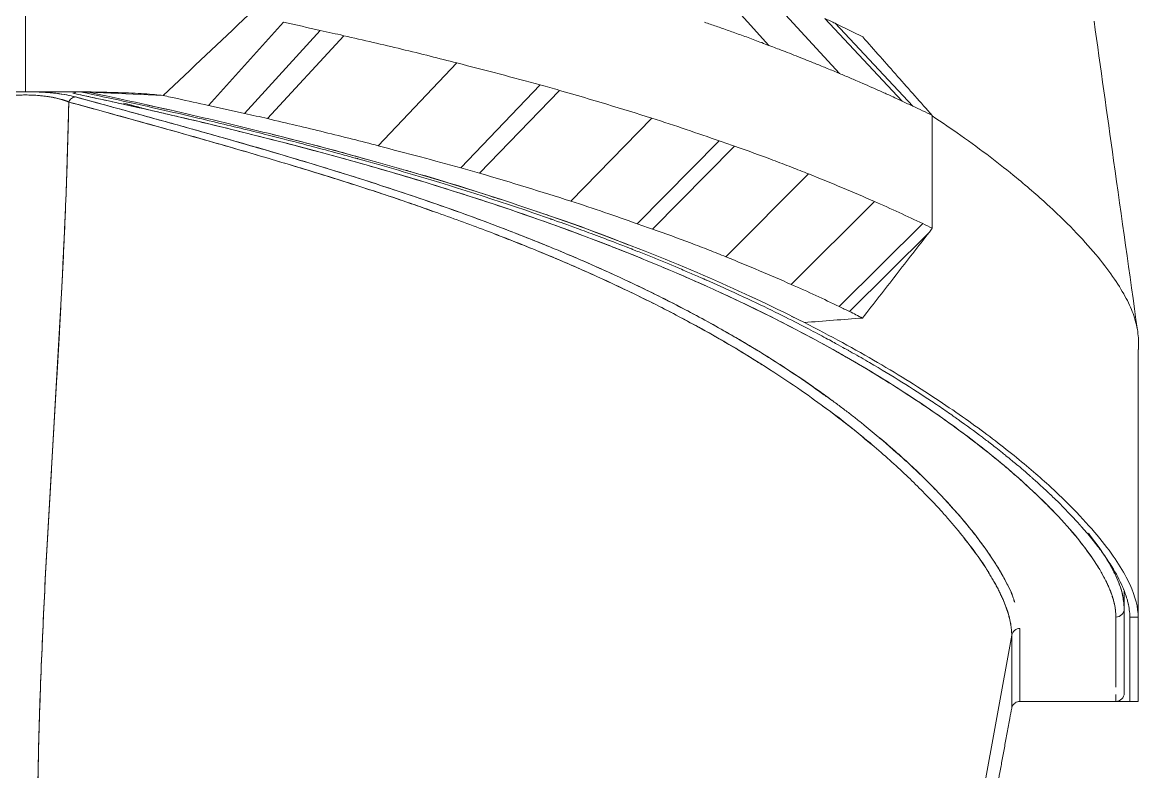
# Model space of a CAD drawing. Header units: millimetres. Extents: x 744 to 5705, y 930 to 4879.
# Drawn here: x 4478.6 to 4679.3, y 3546.9 to 3681.6 of the extents above; entities that cross this region are included whole.
import ezdxf

# ---------------------------------------------------------------- set-up
doc = ezdxf.new("R2010")
doc.units = ezdxf.units.MM
doc.header["$MEASUREMENT"] = 0

msp = doc.modelspace()

# ---------------------------------------------------------------- linework, layer by layer
at = {"color": 7, "linetype": 'Continuous', "lineweight": 15, "true_color": 0xffffff}
for p, q in [((4612.77, 3677.47), (4599.35, 3692.35)), ((4625.48, 3672.41), (4611.8, 3687.29)), ((4636.78, 3667.43), (4622.88, 3682.3)), ((4512.06, 3666.68), (4525.55, 3681.61)), ((4638.66, 3666.54), (4624.72, 3681.43)), ((4518.55, 3665.24), (4532.16, 3680.16)), ((4522.69, 3664.29), (4536.39, 3679.21)), ((4542.59, 3659.41), (4556.69, 3674.31)), ((4557.4, 3655.44), (4571.69, 3670.36)), ((4490.49, 3669.05), (4489.28, 3669.05)), ((4493.54, 3668.39), (4490.49, 3669.06)), ((4560.8, 3654.48), (4575.14, 3669.38)), ((4496.87, 3667.09), (4501.29, 3665.87)), ((4505.39, 3665.79), (4501.09, 3666.74)), ((4577.18, 3649.47), (4591.74, 3664.38)), ((4589.12, 3645.39), (4603.87, 3660.29)), ((4591.85, 3644.44), (4606.59, 3659.35)), ((4605.05, 3639.45), (4619.92, 3654.36)), ((4616.8, 3634.5), (4631.75, 3649.41)), ((4625.43, 3630.51), (4640.44, 3645.42)), ((4627.26, 3629.63), (4641.64, 3643.9)), ((4619.17, 3627.64), (4616.78, 3628.81)), ((4679.17, 3574.01), (4679.17, 3622.78)), ((4674.67, 3583.07), (4674.67, 3582.98)), ((4654, 3579.68), (4654.05, 3579.54)), ((4676.67, 3576.37), (4676.67, 3579.4)), ((4676.67, 3576.19), (4676.67, 3561.04)), ((4675.17, 3562.08), (4675.17, 3574.7)), ((4676.67, 3561.04), (4676.67, 3574.07)), ((4677.67, 3559.54), (4677.67, 3574.7)), ((4679.17, 3574.7), (4677.67, 3574.7)), ((4656.44, 3571.42), (4632.68, 3440.47)), ((4675.17, 3559.57), (4675.17, 3560.76)), ((4656.4, 3558.09), (4656.44, 3558.32)), ((4675.17, 3559.54), (4657.92, 3559.54)), ((4676.65, 3559.54), (4675.17, 3559.54))]:
    msp.add_line(p, q, dxfattribs=at)
for points in [[(4503.92, 3668.45), (4497.21, 3668.75), (4490.49, 3669.06)], [(4677.67, 3559.54), (4677.91, 3559.54), (4679.19, 3559.54)]]:
    msp.add_lwpolyline(points, dxfattribs=at)
for centre, radius, start, end in [((4487.52, 3670.03), 1.17, 277.0062, 307.3256), ((4487.52, 3670.02), 1.17, 276.9846, 306.5954), ((4675.17, 3576.2), 1.5, 269.9733, 359.9733), ((4657.92, 3571.15), 1.5, 89.9843, 169.5357), ((4675.17, 3561.04), 1.5, 270, 0), ((4657.92, 3558.04), 1.5, 90.0004, 125.7999)]:
    msp.add_arc(centre, radius, start, end, dxfattribs=at)
for points, knots in [([(4479.15, 3683.67), (4479.15, 3681.24), (4479.15, 3677.53), (4479.15, 3672.68), (4479.15, 3670.25), (4479.15, 3669.11)], [0, 0, 0, 0, 0.4999999, 0.7656077, 1, 1, 1, 1]), ([(4601.23, 3681.62), (4601.58, 3681.5), (4602.28, 3681.27), (4603.35, 3680.9), (4604.44, 3680.52), (4605.56, 3680.12), (4606.7, 3679.72), (4607.87, 3679.29), (4609.07, 3678.86), (4610.28, 3678.41), (4611.52, 3677.95), (4612.35, 3677.63), (4612.77, 3677.47)], [0, 0, 0, 0, 0.086198, 0.175482, 0.26784, 0.363265, 0.461749, 0.563288, 0.66788, 0.775526, 0.88623, 1, 1, 1, 1]), ([(4679.05, 3626.27), (4677.62, 3636.44), (4675.02, 3654.97), (4672.41, 3673.48), (4671.24, 3681.83)], [0, 0, 0, 0, 0.549156, 1, 1, 1, 1]), ([(4536.39, 3679.21), (4539.93, 3678.41), (4545.17, 3677.18), (4551.85, 3675.55), (4555.12, 3674.72), (4556.69, 3674.31)], [38.988735, 38.988735, 38.988735, 38.988735, 58.40533, 68.421067, 77.841829, 77.841829, 77.841829, 77.841829]), ([(4642.15, 3664.86), (4640.08, 3667.21), (4635.92, 3671.92), (4631.75, 3676.62), (4629.66, 3678.99)], [0, 0, 0, 0, 0.497923, 1, 1, 1, 1]), ([(4612.77, 3677.47), (4613.01, 3677.38), (4613.64, 3677.14), (4614.74, 3676.72), (4616.15, 3676.17), (4617.71, 3675.56), (4619.43, 3674.88), (4621.3, 3674.13), (4623.36, 3673.29), (4624.76, 3672.72), (4625.48, 3672.41)], [0, 0, 0, 0, 0.055484, 0.138862, 0.250111, 0.375612, 0.50018, 0.653329, 0.819943, 1, 1, 1, 1]), ([(4625.48, 3672.41), (4625.81, 3672.28), (4626.48, 3672), (4627.46, 3671.58), (4628.49, 3671.14), (4629.78, 3670.58), (4631.22, 3669.95), (4632.89, 3669.21), (4634.73, 3668.38), (4636.05, 3667.76), (4636.78, 3667.43)], [0, 0, 0, 0, 0.0833781, 0.1667678, 0.2501351, 0.3489857, 0.5002133, 0.6294554, 0.7960654, 1, 1, 1, 1]), ([(4454.39, 3668.45), (4455.33, 3668.58), (4456.49, 3668.68), (4459.2, 3668.86), (4460.74, 3668.93), (4464.23, 3669.03), (4466.1, 3669.07), (4470.04, 3669.12), (4472.11, 3669.13), (4475.92, 3669.13), (4477.54, 3669.12), (4479.15, 3669.11)], [0, 0, 0, 0, 3.304912, 3.304912, 6.609825, 6.609825, 9.914737, 9.914737, 13.219649, 13.219649, 15.68621, 15.68621, 15.68621, 15.68621]), ([(4486.95, 3667.28), (4486.94, 3667.28), (4486.93, 3667.29), (4486.92, 3667.29), (4486.9, 3667.3), (4486.86, 3667.32), (4486.77, 3667.36), (4486.69, 3667.39), (4486.53, 3667.45), (4486.42, 3667.49), (4486.07, 3667.61), (4485.83, 3667.69), (4485.3, 3667.84), (4485.02, 3667.91), (4484.42, 3668.05), (4484.1, 3668.11), (4483.44, 3668.23), (4483.09, 3668.28), (4482.37, 3668.37), (4481.99, 3668.42), (4481.21, 3668.48), (4480.81, 3668.51), (4479.99, 3668.54), (4479.57, 3668.55), (4478.75, 3668.55), (4478.34, 3668.54), (4477.52, 3668.51), (4477.12, 3668.48), (4476.34, 3668.42), (4475.96, 3668.38), (4475.23, 3668.28), (4474.88, 3668.23), (4473.88, 3668.05), (4473.29, 3667.92), (4472.49, 3667.69), (4472.24, 3667.61), (4471.89, 3667.49), (4471.78, 3667.45), (4471.62, 3667.39), (4471.54, 3667.36), (4471.45, 3667.32), (4471.41, 3667.3), (4471.39, 3667.29), (4471.38, 3667.29), (4471.37, 3667.28), (4471.36, 3667.28)], [0, 0, 0, 0, 0.001953, 0.001953, 0.003906, 0.007812, 0.015625, 0.03125, 0.03125, 0.0625, 0.0625, 0.125, 0.125, 0.1875, 0.1875, 0.25, 0.25, 0.3125, 0.3125, 0.375, 0.375, 0.4375, 0.4375, 0.5, 0.5, 0.5625, 0.5625, 0.625, 0.625, 0.6875, 0.6875, 0.75, 0.75, 0.875, 0.875, 0.9375, 0.9375, 0.96875, 0.96875, 0.984375, 0.992187, 0.996094, 0.998047, 0.998047, 1, 1, 1, 1]), ([(4486.95, 3667.28), (4486.88, 3667.31), (4486.76, 3667.36), (4486.57, 3667.43), (4486.39, 3667.5), (4486.2, 3667.57), (4486.01, 3667.63), (4485.83, 3667.69), (4485.44, 3667.8), (4484.82, 3667.96), (4483.87, 3668.16), (4482.84, 3668.32), (4481.67, 3668.45), (4480.44, 3668.53), (4479.15, 3668.56), (4477.86, 3668.53), (4476.62, 3668.45), (4475.46, 3668.32), (4474.43, 3668.16), (4473.49, 3667.96), (4472.82, 3667.79), (4472.34, 3667.64), (4472.01, 3667.53), (4471.68, 3667.41), (4471.47, 3667.33), (4471.36, 3667.28)], [0, 0, 0, 0, 0.019671, 0.038592, 0.056742, 0.074102, 0.090654, 0.106378, 0.12126, 0.187109, 0.246578, 0.312271, 0.373368, 0.437831, 0.500446, 0.563008, 0.627465, 0.688485, 0.754169, 0.813275, 0.878747, 0.90534, 0.934479, 0.966066, 1, 1, 1, 1]), ([(4503.92, 3668.45), (4502.98, 3668.58), (4501.82, 3668.68), (4499.11, 3668.86), (4497.57, 3668.93), (4494.07, 3669.03), (4492.21, 3669.07), (4488.27, 3669.12), (4486.2, 3669.13), (4482.39, 3669.13), (4480.77, 3669.12), (4479.15, 3669.11)], [0.000015, 0.000015, 0.000015, 0.000015, 3.304912, 3.304912, 6.609825, 6.609825, 9.914737, 9.914737, 13.219649, 13.219649, 15.68621, 15.68621, 15.68621, 15.68621]), ([(4480.18, 3669.12), (4480.83, 3669.1), (4482.44, 3669.07), (4484.66, 3668.86), (4486.69, 3668.56), (4487.65, 3668.33), (4488.13, 3668.21)], [0, 0, 0, 0, 0.187739, 0.467992, 0.738339, 1, 1, 1, 1]), ([(4488.13, 3668.21), (4487.63, 3668.33), (4486.65, 3668.57), (4484.57, 3668.87), (4482.38, 3669.08), (4480.82, 3669.1), (4480.21, 3669.12)], [0, 0, 0, 0, 0.272204, 0.545168, 0.824455, 1, 1, 1, 1]), ([(4486.95, 3667.28), (4487, 3667.4), (4487.06, 3667.52), (4487.23, 3667.74), (4487.32, 3667.84), (4487.54, 3668.01), (4487.65, 3668.08), (4487.89, 3668.17), (4488.01, 3668.2), (4488.13, 3668.21)], [0, 0, 0, 0, 0.25, 0.25, 0.5, 0.5, 0.75, 0.75, 1, 1, 1, 1]), ([(4486.95, 3667.28), (4487, 3667.4), (4487.06, 3667.52), (4487.23, 3667.74), (4487.32, 3667.84), (4487.54, 3668.01), (4487.65, 3668.08), (4487.89, 3668.17), (4488.01, 3668.2), (4488.13, 3668.21)], [0, 0, 0, 0, 0.25, 0.25, 0.5, 0.5, 0.75, 0.75, 1, 1, 1, 1]), ([(4487.67, 3668.86), (4493.44, 3667.64), (4499.02, 3666.4), (4509.82, 3663.92), (4515.03, 3662.66), (4530.09, 3658.88), (4539.39, 3656.33), (4565.24, 3648.6), (4579.77, 3643.38), (4593.8, 3637.56), (4595.32, 3636.92), (4598.3, 3635.63), (4599.76, 3634.99), (4604.02, 3633.08), (4606.74, 3631.82), (4614.52, 3628.06), (4619.23, 3625.61), (4627.86, 3620.82), (4631.77, 3618.49), (4638.92, 3613.97), (4642.16, 3611.77), (4651, 3605.42), (4655.74, 3601.5), (4663.47, 3594.36), (4666.46, 3591.13), (4671.04, 3585.36), (4672.64, 3582.82), (4673.93, 3580.01), (4674.15, 3579.47), (4674.53, 3578.42), (4674.69, 3577.92), (4675.05, 3576.45), (4675.17, 3575.54), (4675.17, 3574.7)], [0, 0, 0, 0, 0.03125, 0.03125, 0.0625, 0.0625, 0.125, 0.125, 0.25, 0.25, 0.265625, 0.265625, 0.28125, 0.28125, 0.3125, 0.3125, 0.375, 0.375, 0.4375, 0.4375, 0.5, 0.5, 0.625, 0.625, 0.75, 0.75, 0.875, 0.875, 0.90625, 0.90625, 0.9375, 0.9375, 1, 1, 1, 1]), ([(4675.17, 3574.7), (4675.17, 3574.79), (4675.17, 3574.98), (4675.15, 3575.27), (4675.13, 3575.57), (4675.1, 3575.87), (4675.06, 3576.17), (4675.01, 3576.48), (4674.96, 3576.79), (4674.89, 3577.1), (4674.81, 3577.42), (4674.73, 3577.74), (4674.64, 3578.06), (4674.53, 3578.39), (4674.42, 3578.72), (4674.3, 3579.06), (4674.18, 3579.4), (4674.04, 3579.74), (4673.89, 3580.09), (4673.74, 3580.44), (4673.37, 3581.24), (4672.7, 3582.53), (4671.58, 3584.37), (4670.26, 3586.29), (4668.2, 3589), (4665.08, 3592.61), (4661.07, 3596.61), (4657.36, 3599.98), (4654.23, 3602.66), (4650.8, 3605.42), (4646.98, 3608.32), (4642.81, 3611.31), (4636.64, 3615.47), (4629.54, 3619.87), (4621.34, 3624.46), (4614.46, 3628.07), (4606.96, 3631.74), (4598.53, 3635.58), (4589.3, 3639.46), (4578.91, 3643.51), (4567.49, 3647.59), (4556.85, 3651.07), (4547.73, 3653.85), (4540.39, 3655.99), (4532.7, 3658.12), (4524.55, 3660.27), (4516.01, 3662.42), (4509.17, 3664.06), (4504.34, 3665.18), (4501.65, 3665.8), (4498.92, 3666.41), (4496.16, 3667.03), (4493.36, 3667.64), (4490.53, 3668.25), (4488.62, 3668.66), (4487.67, 3668.86)], [0, 0, 0, 0, 0.007042, 0.014054, 0.021037, 0.027991, 0.034917, 0.041815, 0.048686, 0.05553, 0.062347, 0.069139, 0.075904, 0.082645, 0.089361, 0.096052, 0.10272, 0.109365, 0.115986, 0.122585, 0.129162, 0.160635, 0.191414, 0.221559, 0.251124, 0.311417, 0.36885, 0.398405, 0.427127, 0.456689, 0.485508, 0.515272, 0.544195, 0.603697, 0.63447, 0.664421, 0.695996, 0.726742, 0.759311, 0.791089, 0.824843, 0.857894, 0.87518, 0.892321, 0.909935, 0.927471, 0.945427, 0.963366, 0.968562, 0.973771, 0.978991, 0.984224, 0.98947, 0.994729, 1, 1, 1, 1]), ([(4624.05, 3613.69), (4622.55, 3614.78), (4619.22, 3617.19), (4613.27, 3621.1), (4606.26, 3625.35), (4598.38, 3629.7), (4589.58, 3634.14), (4579.75, 3638.64), (4569.11, 3643.04), (4557.69, 3647.34), (4545.56, 3651.52), (4532.39, 3655.7), (4518.28, 3659.86), (4503.41, 3664.03), (4493.22, 3666.81), (4488.13, 3668.21)], [0, 0, 0, 0, 0.067736, 0.149105, 0.230587, 0.312062, 0.393244, 0.474169, 0.554908, 0.628838, 0.702781, 0.776828, 0.85105, 0.925462, 1, 1, 1, 1]), ([(4488.13, 3668.21), (4489.72, 3667.77), (4492.72, 3666.95), (4497.24, 3665.71), (4501.59, 3664.51), (4506, 3663.3), (4510.28, 3662.1), (4516.46, 3660.36), (4524.3, 3658.09), (4533.23, 3655.41), (4541.36, 3652.85), (4548.73, 3650.43), (4555.71, 3648.01), (4563.17, 3645.29), (4570.94, 3642.28), (4578.83, 3639), (4586.02, 3635.78), (4592.54, 3632.66), (4599.03, 3629.33), (4605.31, 3625.87), (4611.42, 3622.24), (4616.83, 3618.78), (4620.76, 3616.09), (4623.47, 3614.15), (4625.21, 3612.86), (4626.87, 3611.61), (4628.44, 3610.39), (4629.94, 3609.2), (4631.4, 3608.01), (4632.83, 3606.82), (4634.86, 3605.08), (4637.4, 3602.82), (4640.3, 3600.08), (4642.99, 3597.37), (4645.39, 3594.81), (4647.51, 3592.39), (4649.37, 3590.13), (4651.05, 3587.94), (4652.52, 3585.86), (4653.88, 3583.77), (4655.1, 3581.68), (4656.12, 3579.62), (4656.75, 3578.17), (4656.97, 3577.46), (4657.01, 3577.35)], [0, 0, 0, 0, 0.011331, 0.021375, 0.032244, 0.042513, 0.053133, 0.063424, 0.087954, 0.112063, 0.133121, 0.154189, 0.174918, 0.195544, 0.224431, 0.252917, 0.281042, 0.308758, 0.33566, 0.370232, 0.402997, 0.436727, 0.468985, 0.481852, 0.494884, 0.507917, 0.520273, 0.532798, 0.545494, 0.558364, 0.571411, 0.602643, 0.63487, 0.668151, 0.702505, 0.734501, 0.766802, 0.800039, 0.834284, 0.867404, 0.907747, 0.94926, 0.991619, 1, 1, 1, 1]), ([(4489.28, 3669.05), (4494.48, 3667.95), (4499.17, 3666.92), (4507.65, 3665), (4511.44, 3664.11), (4518.19, 3662.48), (4521.16, 3661.75), (4526.36, 3660.43), (4528.6, 3659.85), (4532.39, 3658.85), (4533.95, 3658.43), (4536.44, 3657.76), (4537.37, 3657.5), (4538.31, 3657.24), (4538.55, 3657.18), (4538.8, 3657.11), (4538.86, 3657.09), (4538.91, 3657.08), (4538.92, 3657.07), (4538.93, 3657.07), (4538.93, 3657.07), (4538.94, 3657.07), (4538.94, 3657.07), (4538.94, 3657.07), (4538.94, 3657.07), (4538.94, 3657.07), (4539.08, 3657.03), (4539.52, 3656.91), (4539.96, 3656.79), (4542.57, 3656.06), (4544.84, 3655.41), (4555.99, 3652.15), (4564.2, 3649.52), (4572.25, 3646.73), (4572.84, 3646.53), (4573.48, 3646.3), (4573.66, 3646.24), (4573.72, 3646.22), (4573.73, 3646.22), (4573.73, 3646.22), (4573.73, 3646.22), (4573.73, 3646.22), (4573.73, 3646.22), (4573.73, 3646.22), (4573.74, 3646.21), (4573.76, 3646.2), (4573.91, 3646.15), (4574.2, 3646.05), (4575.53, 3645.58), (4577.07, 3645.03), (4581.3, 3643.48), (4583.99, 3642.48), (4587.35, 3641.17), (4587.65, 3641.05), (4588, 3640.91), (4588.17, 3640.85), (4588.23, 3640.82), (4588.25, 3640.82), (4588.25, 3640.81), (4588.26, 3640.81), (4588.27, 3640.81), (4588.49, 3640.72), (4589.09, 3640.48), (4590.48, 3639.93), (4591.66, 3639.46), (4594.01, 3638.5), (4595.56, 3637.86), (4597.86, 3636.88), (4599, 3636.39), (4600.32, 3635.82), (4600.89, 3635.57), (4601.09, 3635.48), (4601.1, 3635.48), (4601.1, 3635.48), (4601.1, 3635.48), (4601.1, 3635.48), (4601.11, 3635.48), (4601.13, 3635.47), (4601.2, 3635.44), (4601.34, 3635.37), (4601.63, 3635.25), (4601.87, 3635.14), (4604.61, 3633.93), (4606.91, 3632.88), (4611.06, 3630.93), (4612.91, 3630.03), (4616.21, 3628.4), (4617.67, 3627.66), (4620.25, 3626.33), (4621.36, 3625.74), (4623.3, 3624.71), (4624.11, 3624.26), (4625.46, 3623.52), (4626, 3623.23), (4626.61, 3622.88), (4626.78, 3622.79), (4626.99, 3622.67), (4627.05, 3622.64), (4627.12, 3622.6), (4627.13, 3622.6), (4627.14, 3622.59), (4627.14, 3622.59), (4627.14, 3622.59), (4627.14, 3622.59), (4627.14, 3622.59), (4627.15, 3622.58), (4627.16, 3622.58), (4627.24, 3622.53), (4627.45, 3622.41), (4628.72, 3621.7), (4629.89, 3621.03), (4632.94, 3619.25), (4634.87, 3618.08), (4638.57, 3615.77), (4641.21, 3614.06), (4644.08, 3612.12), (4645.26, 3611.3), (4645.85, 3610.89), (4646.04, 3610.75), (4646.43, 3610.48), (4648.15, 3609.26), (4649.8, 3608.06), (4651.19, 3607), (4651.2, 3606.99), (4651.21, 3606.99), (4651.21, 3606.99), (4651.21, 3606.98), (4651.23, 3606.98), (4651.26, 3606.95), (4651.33, 3606.9), (4651.48, 3606.78), (4651.64, 3606.66), (4651.98, 3606.4), (4652.25, 3606.2), (4653.16, 3605.49), (4653.92, 3604.9), (4655.01, 3604.02), (4655.24, 3603.84), (4655.53, 3603.6), (4655.6, 3603.54), (4655.68, 3603.48), (4655.69, 3603.47), (4655.69, 3603.47), (4655.69, 3603.47), (4655.69, 3603.47), (4655.69, 3603.47), (4655.69, 3603.47), (4655.7, 3603.47), (4655.7, 3603.47), (4655.71, 3603.46), (4655.73, 3603.44), (4655.83, 3603.36), (4655.96, 3603.25), (4656.53, 3602.79), (4657.14, 3602.29), (4658.33, 3601.28), (4658.77, 3600.9), (4659.37, 3600.37), (4659.51, 3600.26), (4659.64, 3600.14), (4659.65, 3600.13), (4659.65, 3600.13), (4659.65, 3600.13), (4659.65, 3600.13), (4659.66, 3600.13), (4659.67, 3600.12), (4659.69, 3600.09), (4659.75, 3600.04), (4659.93, 3599.88), (4660.61, 3599.28), (4661.25, 3598.71), (4662, 3598.02), (4662.37, 3597.68), (4662.79, 3597.28), (4663, 3597.08), (4663.09, 3597), (4663.13, 3596.97), (4663.13, 3596.97), (4663.13, 3596.96), (4663.14, 3596.96), (4663.15, 3596.94), (4663.19, 3596.91), (4663.79, 3596.34), (4664.34, 3595.81), (4665.81, 3594.35), (4666.63, 3593.5), (4667.69, 3592.37), (4668.01, 3592.02), (4668.46, 3591.53), (4668.6, 3591.38), (4668.74, 3591.21), (4668.75, 3591.2), (4668.77, 3591.19), (4668.77, 3591.18), (4668.77, 3591.18), (4668.78, 3591.18), (4668.78, 3591.18), (4668.78, 3591.17), (4668.81, 3591.14), (4668.89, 3591.05), (4669.06, 3590.86), (4669.2, 3590.69), (4670.06, 3589.71), (4670.71, 3588.93), (4671.85, 3587.48), (4672.34, 3586.83), (4672.8, 3586.2), (4672.83, 3586.16), (4672.87, 3586.11), (4672.87, 3586.1), (4672.88, 3586.09), (4672.88, 3586.09), (4672.88, 3586.09), (4672.88, 3586.08), (4672.9, 3586.06), (4672.98, 3585.94), (4673.18, 3585.67), (4673.59, 3585.08), (4674.79, 3583.27), (4675.62, 3581.76), (4676.28, 3580.34), (4676.41, 3580.05), (4676.53, 3579.75), (4676.54, 3579.73), (4676.54, 3579.73), (4676.54, 3579.73), (4676.54, 3579.73), (4676.54, 3579.73), (4676.54, 3579.73), (4676.54, 3579.73), (4676.54, 3579.73), (4676.54, 3579.72), (4676.54, 3579.72), (4676.55, 3579.71), (4676.56, 3579.68), (4676.57, 3579.66), (4676.61, 3579.55), (4676.66, 3579.44), (4676.76, 3579.16), (4676.83, 3578.98), (4676.94, 3578.67), (4676.98, 3578.56), (4677.02, 3578.43), (4677.03, 3578.4), (4677.04, 3578.38), (4677.04, 3578.36), (4677.04, 3578.36), (4677.04, 3578.35), (4677.04, 3578.35), (4677.05, 3578.33), (4677.07, 3578.26), (4677.09, 3578.2), (4677.2, 3577.84), (4677.27, 3577.58), (4677.35, 3577.25), (4677.37, 3577.16), (4677.39, 3577.07), (4677.39, 3577.07), (4677.4, 3577.06), (4677.4, 3577.06), (4677.4, 3577.06), (4677.4, 3577.06), (4677.4, 3577.06), (4677.4, 3577.05), (4677.4, 3577.05), (4677.4, 3577.03), (4677.41, 3576.98), (4677.44, 3576.88), (4677.5, 3576.55), (4677.55, 3576.25), (4677.64, 3575.57), (4677.67, 3575.12), (4677.67, 3574.7)], [0, 0, 0, 0, 0.015625, 0.015625, 0.03125, 0.03125, 0.046875, 0.046875, 0.0625, 0.0625, 0.078125, 0.078125, 0.09375, 0.09375, 0.101562, 0.101562, 0.105469, 0.105469, 0.105957, 0.106201, 0.106323, 0.106384, 0.106415, 0.10643, 0.10643, 0.106445, 0.106445, 0.107422, 0.109375, 0.109375, 0.125, 0.125, 0.1875, 0.1875, 0.191406, 0.192383, 0.192871, 0.192902, 0.192902, 0.192917, 0.192917, 0.192932, 0.192993, 0.193115, 0.193359, 0.195312, 0.195312, 0.203125, 0.203125, 0.21875, 0.21875, 0.234375, 0.234375, 0.235352, 0.23584, 0.236084, 0.236145, 0.236145, 0.236176, 0.236176, 0.236206, 0.236328, 0.238281, 0.242187, 0.25, 0.25, 0.265625, 0.265625, 0.273437, 0.277344, 0.279297, 0.279358, 0.279373, 0.279381, 0.279381, 0.279388, 0.279388, 0.279419, 0.279541, 0.279785, 0.280273, 0.28125, 0.28125, 0.296875, 0.296875, 0.3125, 0.3125, 0.328125, 0.328125, 0.34375, 0.34375, 0.359375, 0.359375, 0.375, 0.375, 0.382812, 0.382812, 0.386719, 0.386719, 0.387207, 0.387451, 0.387466, 0.387466, 0.387482, 0.387482, 0.387512, 0.387573, 0.387695, 0.388672, 0.390625, 0.40625, 0.40625, 0.4375, 0.4375, 0.46875, 0.484375, 0.492187, 0.492187, 0.496094, 0.496094, 0.5, 0.53125, 0.531494, 0.531555, 0.531555, 0.531616, 0.531616, 0.531738, 0.532227, 0.533203, 0.535156, 0.539062, 0.539062, 0.546875, 0.546875, 0.5625, 0.5625, 0.566406, 0.566406, 0.567383, 0.567627, 0.567627, 0.567635, 0.567635, 0.567642, 0.567657, 0.567688, 0.567749, 0.567871, 0.568359, 0.570312, 0.570312, 0.578125, 0.578125, 0.59375, 0.59375, 0.601562, 0.601562, 0.603516, 0.603638, 0.603653, 0.603653, 0.603668, 0.603668, 0.603699, 0.60376, 0.604004, 0.604492, 0.605469, 0.609375, 0.625, 0.625, 0.632812, 0.636719, 0.638672, 0.639648, 0.639648, 0.639709, 0.639709, 0.639771, 0.639893, 0.640137, 0.640625, 0.65625, 0.65625, 0.6875, 0.6875, 0.703125, 0.703125, 0.710937, 0.710937, 0.711426, 0.71167, 0.711731, 0.711731, 0.711761, 0.711761, 0.711792, 0.711914, 0.712891, 0.714844, 0.71875, 0.71875, 0.75, 0.75, 0.78125, 0.78125, 0.783203, 0.783691, 0.783813, 0.783813, 0.783875, 0.783875, 0.783936, 0.78418, 0.785156, 0.789062, 0.796875, 0.8125, 0.875, 0.875, 0.890625, 0.891602, 0.891846, 0.891907, 0.891907, 0.891914, 0.891914, 0.891922, 0.891937, 0.891968, 0.89209, 0.892578, 0.894531, 0.894531, 0.898437, 0.898437, 0.90625, 0.90625, 0.914062, 0.914062, 0.917969, 0.917969, 0.918457, 0.918701, 0.918823, 0.918884, 0.918884, 0.918945, 0.918945, 0.919922, 0.921875, 0.921875, 0.9375, 0.9375, 0.945312, 0.945312, 0.945801, 0.945923, 0.945953, 0.945953, 0.945969, 0.945969, 0.945984, 0.946045, 0.946289, 0.947266, 0.949219, 0.953125, 0.96875, 0.96875, 1, 1, 1, 1]), ([(4490.49, 3669.05), (4496.21, 3667.84), (4501.77, 3666.62), (4512.53, 3664.16), (4517.74, 3662.91), (4532.85, 3659.15), (4542.21, 3656.6), (4559.56, 3651.46), (4567.55, 3648.87), (4582.31, 3643.69), (4589.08, 3641.11), (4601.54, 3635.98), (4607.23, 3633.44), (4617.69, 3628.44), (4622.46, 3625.98), (4631.2, 3621.17), (4635.18, 3618.82), (4642.44, 3614.25), (4645.73, 3612.04), (4651.73, 3607.76), (4654.43, 3605.7), (4659.31, 3601.75), (4661.5, 3599.86), (4667.37, 3594.45), (4670.39, 3591.19), (4675.02, 3585.39), (4676.63, 3582.83), (4678.7, 3578.34), (4679.17, 3576.39), (4679.17, 3574.7)], [0, 0, 0, 0, 0.03125, 0.03125, 0.0625, 0.0625, 0.125, 0.125, 0.1875, 0.1875, 0.25, 0.25, 0.3125, 0.3125, 0.375, 0.375, 0.4375, 0.4375, 0.5, 0.5, 0.5625, 0.5625, 0.625, 0.625, 0.75, 0.75, 0.875, 0.875, 1, 1, 1, 1]), ([(4512.06, 3666.68), (4510.23, 3667.08), (4507.52, 3667.67), (4504.79, 3668.26), (4503.92, 3668.45)], [5.203413, 5.203413, 5.203413, 5.203413, 15.007976, 19.550461, 19.550461, 19.550461, 19.550461]), ([(4481.32, 3534.43), (4481.32, 3535.77), (4481.32, 3537.11), (4481.34, 3539.8), (4481.35, 3541.14), (4481.4, 3545.19), (4481.45, 3547.9), (4481.64, 3556.05), (4481.83, 3561.53), (4482.51, 3578.05), (4483.12, 3589.2), (4484.43, 3611.59), (4485.12, 3622.84), (4486.27, 3645.22), (4486.74, 3656.35), (4486.95, 3667.28)], [0, 0, 0, 0, 0.03125, 0.03125, 0.0625, 0.0625, 0.125, 0.125, 0.25, 0.25, 0.5, 0.5, 0.75, 0.75, 1, 1, 1, 1]), ([(4486.95, 3667.28), (4486.93, 3666.63), (4486.91, 3665.33), (4486.86, 3663.34), (4486.81, 3661.32), (4486.75, 3659.27), (4486.69, 3657.17), (4486.62, 3655.04), (4486.54, 3652.86), (4486.39, 3648.8), (4486.12, 3642.56), (4485.79, 3635.72), (4485.49, 3630.06), (4485.19, 3624.56), (4484.87, 3619.01), (4484.55, 3613.51), (4484.31, 3609.39), (4484.06, 3605.26), (4483.58, 3596.98), (4482.86, 3584.49), (4482.05, 3567.83), (4481.57, 3553.94), (4481.38, 3544.22), (4481.33, 3539.41), (4481.32, 3536.61), (4481.32, 3535.21), (4481.32, 3534.43)], [0, 0, 0, 0, 0.014782, 0.029823, 0.045123, 0.060683, 0.076502, 0.092583, 0.108925, 0.125529, 0.18425, 0.24919, 0.278708, 0.310652, 0.372015, 0.402695, 0.433384, 0.463903, 0.494857, 0.618462, 0.74358, 0.870551, 0.934939, 0.967385, 0.981917, 1, 1, 1, 1]), ([(4486.95, 3667.28), (4492.49, 3665.76), (4503.56, 3662.71), (4519.65, 3658.15), (4534.71, 3653.59), (4545.63, 3650.07), (4551.11, 3648.08), (4552.39, 3647.62)], [0, 0, 0, 0, 0.233372, 0.466141, 0.698172, 0.929608, 1, 1, 1, 1]), ([(4656.44, 3571.42), (4656.44, 3571.52), (4656.44, 3571.72), (4656.43, 3572.03), (4656.41, 3572.34), (4656.37, 3572.66), (4656.33, 3572.98), (4656.29, 3573.3), (4656.23, 3573.63), (4656.16, 3573.96), (4656.09, 3574.29), (4656, 3574.63), (4655.91, 3574.97), (4655.81, 3575.32), (4655.7, 3575.67), (4655.59, 3576.02), (4655.46, 3576.38), (4655.33, 3576.74), (4655.19, 3577.1), (4655.04, 3577.47), (4654.88, 3577.84), (4654.72, 3578.22), (4654.54, 3578.59), (4654.36, 3578.97), (4654.18, 3579.36), (4653.98, 3579.74), (4653.78, 3580.13), (4653.57, 3580.52), (4653.35, 3580.92), (4653.13, 3581.31), (4652.9, 3581.71), (4652.66, 3582.11), (4652.41, 3582.52), (4652.16, 3582.92), (4651.9, 3583.33), (4651.64, 3583.74), (4650.86, 3584.94), (4649.4, 3587.01), (4647.35, 3589.63), (4645.48, 3591.85), (4644.11, 3593.39), (4642.48, 3595.18), (4639.7, 3598.07), (4636.04, 3601.59), (4631.08, 3605.94), (4627.17, 3609.12), (4622.7, 3612.51), (4618.55, 3615.5), (4611.06, 3620.52), (4600.33, 3626.93), (4587.9, 3633.22), (4577.71, 3637.81), (4570.2, 3640.97), (4561.89, 3644.24), (4552.7, 3647.59), (4543.38, 3650.77), (4534.17, 3653.73), (4525.29, 3656.44), (4516.68, 3658.97), (4508.56, 3661.29), (4501.14, 3663.36), (4493.95, 3665.35), (4489.25, 3666.65), (4486.95, 3667.28)], [0, 0, 0, 0, 0.008054, 0.016054, 0.024, 0.031892, 0.039731, 0.047516, 0.055247, 0.062925, 0.070549, 0.078119, 0.085635, 0.093099, 0.100508, 0.107864, 0.115166, 0.122415, 0.12961, 0.136752, 0.14384, 0.150875, 0.157857, 0.164785, 0.17166, 0.178481, 0.185249, 0.191964, 0.198625, 0.205233, 0.211788, 0.21829, 0.224738, 0.231133, 0.237475, 0.243764, 0.25, 0.291638, 0.33328, 0.354105, 0.374934, 0.388964, 0.416607, 0.472633, 0.500061, 0.545808, 0.562646, 0.592529, 0.625156, 0.691703, 0.750318, 0.774002, 0.798323, 0.823288, 0.848909, 0.875205, 0.895965, 0.916737, 0.937527, 0.954163, 0.970124, 0.985404, 1, 1, 1, 1]), ([(4501.27, 3665.88), (4500.45, 3666.11), (4498.99, 3666.51), (4497.51, 3666.92), (4496.87, 3667.09)], [0, 0, 0, 0, 0.565348, 1, 1, 1, 1]), ([(4542.59, 3659.41), (4541.06, 3659.81), (4537.87, 3660.63), (4531.31, 3662.27), (4526.17, 3663.49), (4522.69, 3664.29)], [38.988736, 38.988736, 38.988736, 38.988736, 48.409499, 58.425235, 77.841829, 77.841829, 77.841829, 77.841829]), ([(4642.15, 3664.86), (4642.15, 3661.49), (4642.15, 3654.73), (4642.16, 3647.97), (4642.17, 3644.59)], [0, 0, 0, 0, 0.4992579, 1, 1, 1, 1]), ([(4642.15, 3664.77), (4643.9, 3663.6), (4647.68, 3661.06), (4652.66, 3657.38), (4658.14, 3653.05), (4663.43, 3648.42), (4668.28, 3643.65), (4672.12, 3639.31), (4675.05, 3635.38), (4677.15, 3631.92), (4678.61, 3628.61), (4679.25, 3625.57), (4679.26, 3623.61), (4679.24, 3622.81), (4679.24, 3622.78)], [0, 0, 0, 0, 0.054811, 0.118623, 0.182431, 0.278406, 0.374383, 0.470933, 0.567484, 0.664157, 0.76083, 0.878567, 0.996311, 1, 1, 1, 1]), ([(4540.3, 3657.03), (4538.74, 3657.47), (4533.5, 3658.96), (4527.67, 3660.43), (4523.56, 3661.45)], [0, 0, 0, 0, 0.295897, 1, 1, 1, 1]), ([(4606.59, 3659.35), (4608.96, 3658.53), (4612.44, 3657.27), (4616.81, 3655.59), (4618.92, 3654.76), (4619.92, 3654.36)], [194.120051, 194.120051, 194.120051, 194.120051, 213.637264, 223.626579, 232.884713, 232.884713, 232.884713, 232.884713]), ([(4564.65, 3649.73), (4563.4, 3650.15), (4558.42, 3651.8), (4552.25, 3653.69), (4547.01, 3655.15), (4546.16, 3655.39)], [0, 0, 0, 0, 0.219678, 0.873495, 1, 1, 1, 1]), ([(4588.52, 3641.23), (4586.94, 3641.85), (4582.05, 3643.78), (4576.09, 3645.95), (4571.4, 3647.5), (4570.7, 3647.73)], [0, 0, 0, 0, 0.287308, 0.893738, 1, 1, 1, 1]), ([(4605.05, 3639.45), (4604.06, 3639.86), (4601.98, 3640.69), (4597.65, 3642.36), (4594.21, 3643.62), (4591.85, 3644.44)], [194.120053, 194.120053, 194.120053, 194.120053, 203.378187, 213.367503, 232.884713, 232.884713, 232.884713, 232.884713]), ([(4563.53, 3643.54), (4566.59, 3642.35), (4573.49, 3639.66), (4582.89, 3635.52), (4592.1, 3631.12), (4600.79, 3626.52), (4607.28, 3622.81), (4610.66, 3620.61), (4611.54, 3620.04)], [0, 0, 0, 0, 0.146456, 0.330587, 0.515235, 0.700531, 0.921748, 1, 1, 1, 1]), ([(4641.64, 3643.9), (4639.64, 3641.33), (4635.64, 3636.18), (4631.64, 3631.03), (4629.63, 3628.45)], [0, 0, 0, 0, 0.499334, 1, 1, 1, 1]), ([(4612.5, 3630.92), (4612.16, 3631.09), (4611.2, 3631.56), (4610.11, 3632.05), (4609.4, 3632.36)], [0, 0, 0, 0, 0.355844, 1, 1, 1, 1]), ([(4629.63, 3628.45), (4627.89, 3628.32), (4624.4, 3628.05), (4620.92, 3627.77), (4619.17, 3627.64)], [0, 0, 0, 0, 0.499008, 1, 1, 1, 1]), ([(4623.07, 3614.36), (4622.95, 3614.45), (4622.21, 3615.03), (4621.33, 3615.65), (4620.61, 3616.16)], [0, 0, 0, 0, 0.166241, 1, 1, 1, 1]), ([(4622.63, 3612.53), (4622.78, 3612.42), (4625.14, 3610.76), (4627.98, 3608.49), (4630.39, 3606.43), (4631.16, 3605.78)], [0, 0, 0, 0, 0.042557, 0.695672, 1, 1, 1, 1]), ([(4656.96, 3577.38), (4656.89, 3577.62), (4656.54, 3578.84), (4655.24, 3581.47), (4652.93, 3585.36), (4649.91, 3589.52), (4646.35, 3593.78), (4642.36, 3598.07), (4637.91, 3602.43), (4634.29, 3605.53), (4632.63, 3606.94)], [0, 0, 0, 0, 0.040425, 0.199819, 0.35921, 0.518641, 0.643978, 0.769283, 0.894479, 1, 1, 1, 1]), ([(4647.92, 3588.83), (4648.7, 3587.84), (4650.57, 3585.46), (4652.66, 3582.2), (4654.45, 3578.94), (4655.6, 3576.1), (4656.17, 3574.27), (4656.24, 3573.47), (4656.25, 3573.39)], [0, 0, 0, 0, 0.148477, 0.355811, 0.56313, 0.770473, 0.977864, 1, 1, 1, 1]), ([(4676.67, 3576.19), (4676.6, 3577.08), (4676.47, 3578.85), (4675.28, 3582.03), (4673.38, 3585.58), (4671.28, 3588.37), (4670.24, 3589.75)], [0, 0, 0, 0, 0.2511778, 0.5023388, 0.7531406, 1, 1, 1, 1]), ([(4673.11, 3585.76), (4673.42, 3585.28), (4674.12, 3584.16), (4674.97, 3582.54), (4675.72, 3580.84), (4676.26, 3579.21), (4676.61, 3577.64), (4676.65, 3576.68), (4676.67, 3576.19)], [0, 0, 0, 0, 0.1253277, 0.2885389, 0.4576143, 0.6325515, 0.8133481, 1, 1, 1, 1]), ([(4675.17, 3574.7), (4675.17, 3573.3), (4675.17, 3570.51), (4675.17, 3567.6), (4675.17, 3565.6), (4675.17, 3564.75), (4675.17, 3564.44)], [0, 0, 0, 0, 0.280027, 0.560021, 0.840007, 1, 1, 1, 1]), ([(4677.67, 3574.7), (4677.67, 3573.28), (4677.67, 3570.43), (4677.67, 3567.48), (4677.67, 3565.19), (4677.67, 3563.52), (4677.67, 3562.28), (4677.67, 3561.38), (4677.67, 3560.44), (4677.67, 3559.82), (4677.67, 3559.56), (4677.67, 3559.55), (4677.67, 3559.54)], [0, 0, 0, 0, 0.071826, 0.143652, 0.215479, 0.287305, 0.359132, 0.430958, 0.502784, 0.670379, 0.837974, 1, 1, 1, 1]), ([(4679.17, 3574.7), (4679.17, 3574.59), (4679.17, 3574.29), (4679.17, 3573.79), (4679.17, 3573.02), (4679.17, 3572.29), (4679.17, 3571.6), (4679.17, 3571.23), (4679.17, 3571), (4679.17, 3570.93), (4679.17, 3570.9), (4679.17, 3570.88), (4679.17, 3570.87), (4679.17, 3570.86), (4679.17, 3570.84), (4679.17, 3570.73), (4679.17, 3570.32), (4679.17, 3569.87), (4679.17, 3569.49), (4679.17, 3569.4), (4679.17, 3569.36), (4679.17, 3569.27), (4679.17, 3569.04), (4679.17, 3568.7), (4679.17, 3568.43), (4679.17, 3568.29), (4679.17, 3568.28), (4679.17, 3568.27), (4679.17, 3568.25), (4679.17, 3568.17), (4679.17, 3567.96), (4679.17, 3567.66), (4679.17, 3567.41), (4679.17, 3567.28), (4679.17, 3567.26), (4679.17, 3567.25), (4679.17, 3567.21), (4679.17, 3567.06), (4679.17, 3566.81), (4679.17, 3566.39), (4679.17, 3565.99), (4679.17, 3565.65), (4679.17, 3565.51), (4679.17, 3565.46), (4679.17, 3565.46), (4679.17, 3565.43), (4679.17, 3565.31), (4679.17, 3565.11), (4679.17, 3564.93), (4679.17, 3564.8), (4679.17, 3564.66), (4679.17, 3564.47), (4679.17, 3564.24), (4679.17, 3564.08), (4679.17, 3563.92), (4679.17, 3563.69), (4679.17, 3563.43), (4679.17, 3563.13), (4679.17, 3562.93), (4679.17, 3562.79), (4679.17, 3562.75), (4679.17, 3562.74), (4679.17, 3562.71), (4679.17, 3562.57), (4679.17, 3562.44), (4679.17, 3562.34), (4679.17, 3562.33), (4679.17, 3562.3), (4679.17, 3562.22), (4679.17, 3562.11), (4679.17, 3561.98), (4679.17, 3561.87), (4679.17, 3561.8), (4679.17, 3561.76), (4679.17, 3561.7), (4679.17, 3561.6), (4679.17, 3561.49), (4679.17, 3561.4), (4679.17, 3561.35), (4679.17, 3561.31), (4679.17, 3561.22), (4679.17, 3561.13), (4679.17, 3561.05), (4679.17, 3561.03), (4679.17, 3561.01), (4679.17, 3560.97), (4679.17, 3560.89), (4679.17, 3560.8), (4679.17, 3560.73), (4679.17, 3560.72), (4679.17, 3560.7), (4679.17, 3560.64), (4679.17, 3560.56), (4679.17, 3560.48), (4679.17, 3560.42), (4679.17, 3560.35), (4679.17, 3560.28), (4679.17, 3560.22), (4679.17, 3560.18), (4679.17, 3560.15), (4679.17, 3560.14), (4679.17, 3560.13), (4679.17, 3560.1), (4679.17, 3560.07), (4679.17, 3560.03), (4679.17, 3560), (4679.17, 3559.95), (4679.17, 3559.91), (4679.17, 3559.87), (4679.17, 3559.85), (4679.17, 3559.82), (4679.17, 3559.79), (4679.17, 3559.75), (4679.17, 3559.72), (4679.17, 3559.69), (4679.17, 3559.68), (4679.17, 3559.67), (4679.17, 3559.65), (4679.17, 3559.64), (4679.17, 3559.62), (4679.17, 3559.61), (4679.17, 3559.59), (4679.17, 3559.58), (4679.17, 3559.57), (4679.17, 3559.57), (4679.17, 3559.56), (4679.17, 3559.55), (4679.17, 3559.55), (4679.17, 3559.55), (4679.17, 3559.54), (4679.17, 3559.54), (4679.17, 3559.54), (4679.17, 3559.54), (4679.17, 3559.54)], [0, 0, 0, 0, 0.00482, 0.014459, 0.024098, 0.043377, 0.053016, 0.062656, 0.065065, 0.06627, 0.066873, 0.067174, 0.067325, 0.0674, 0.067701, 0.068906, 0.073726, 0.093004, 0.097824, 0.099029, 0.09933, 0.100535, 0.105355, 0.114994, 0.124633, 0.125236, 0.125537, 0.125612, 0.125914, 0.127118, 0.131938, 0.141577, 0.151217, 0.152422, 0.152723, 0.152873, 0.153476, 0.155886, 0.165525, 0.175164, 0.194443, 0.204082, 0.208902, 0.209203, 0.209354, 0.209956, 0.212366, 0.222005, 0.231645, 0.23285, 0.237669, 0.247309, 0.256948, 0.266587, 0.268997, 0.278636, 0.297915, 0.307554, 0.326833, 0.331653, 0.332255, 0.332556, 0.333761, 0.338581, 0.357859, 0.358462, 0.358763, 0.359968, 0.364788, 0.374427, 0.384066, 0.393706, 0.398525, 0.39973, 0.40455, 0.414189, 0.423828, 0.433468, 0.438287, 0.439492, 0.444312, 0.463591, 0.46841, 0.47082, 0.471423, 0.473832, 0.483472, 0.50275, 0.50757, 0.507871, 0.509076, 0.513896, 0.533174, 0.542814, 0.552453, 0.562092, 0.581371, 0.59101, 0.60065, 0.605469, 0.607879, 0.609084, 0.613904, 0.623543, 0.633182, 0.642822, 0.652461, 0.67174, 0.681379, 0.691018, 0.700657, 0.710297, 0.729575, 0.748854, 0.768133, 0.772952, 0.775362, 0.785001, 0.80428, 0.813919, 0.833198, 0.842837, 0.862116, 0.871755, 0.891034, 0.900673, 0.919952, 0.929591, 0.93923, 0.958509, 0.968148, 0.986223, 1, 1, 1, 1]), ([(4657.92, 3561.81), (4657.92, 3561.84), (4657.92, 3562.13), (4657.92, 3562.94), (4657.92, 3564.37), (4657.92, 3566.36), (4657.92, 3568.93), (4657.92, 3571.41), (4657.92, 3572.65)], [0, 0, 0, 0, 0.022223, 0.217783, 0.413344, 0.608902, 0.804452, 1, 1, 1, 1]), ([(4657.92, 3572.65), (4657.92, 3571.75), (4657.92, 3569.93), (4657.92, 3567.81), (4657.92, 3566.03), (4657.92, 3564.59), (4657.92, 3563.41), (4657.92, 3562.41), (4657.92, 3561.6), (4657.92, 3560.95), (4657.92, 3560.48), (4657.92, 3560.19), (4657.92, 3560.01), (4657.92, 3559.89), (4657.92, 3559.8), (4657.92, 3559.72), (4657.92, 3559.67), (4657.92, 3559.63), (4657.92, 3559.6), (4657.92, 3559.58), (4657.92, 3559.57), (4657.92, 3559.57)], [0, 0, 0, 0, 0.059478, 0.119812, 0.181024, 0.243077, 0.305882, 0.369304, 0.444599, 0.520153, 0.59556, 0.670371, 0.712668, 0.75452, 0.795832, 0.836508, 0.876449, 0.91556, 0.953743, 0.98303, 1, 1, 1, 1]), ([(4656.44, 3558.32), (4656.44, 3558.32), (4656.44, 3558.32), (4656.44, 3558.34), (4656.44, 3558.38), (4656.44, 3558.46), (4656.44, 3558.59), (4656.44, 3558.76), (4656.45, 3558.97), (4656.45, 3559.22), (4656.45, 3559.53), (4656.45, 3559.91), (4656.44, 3560.37), (4656.44, 3560.78), (4656.44, 3561.08), (4656.44, 3561.22), (4656.44, 3561.35), (4656.44, 3561.49), (4656.44, 3561.63), (4656.44, 3561.77), (4656.44, 3561.92), (4656.44, 3562.18), (4656.44, 3562.58), (4656.44, 3563.15), (4656.44, 3563.58), (4656.44, 3563.83), (4656.44, 3563.84), (4656.44, 3563.85), (4656.44, 3563.86), (4656.44, 3563.87), (4656.44, 3563.91), (4656.44, 3563.97), (4656.44, 3564.06), (4656.44, 3564.19), (4656.44, 3564.34), (4656.44, 3564.53), (4656.44, 3564.75), (4656.44, 3564.91), (4656.44, 3565.01), (4656.44, 3565.03), (4656.44, 3565.04), (4656.44, 3565.05), (4656.44, 3565.07), (4656.44, 3565.08), (4656.44, 3565.11), (4656.44, 3565.19), (4656.44, 3565.36), (4656.44, 3565.62), (4656.44, 3565.97), (4656.44, 3566.36), (4656.44, 3566.81), (4656.44, 3567.3), (4656.44, 3567.85), (4656.44, 3568.44), (4656.44, 3569.08), (4656.44, 3569.79), (4656.44, 3570.56), (4656.44, 3571.13), (4656.44, 3571.42)], [0, 0, 0, 0, 0.014202, 0.081056, 0.147636, 0.213771, 0.279299, 0.344067, 0.394332, 0.443982, 0.49296, 0.541216, 0.588709, 0.635404, 0.646267, 0.655818, 0.665016, 0.674143, 0.6832, 0.692187, 0.701105, 0.709956, 0.737337, 0.764076, 0.793289, 0.793714, 0.794084, 0.7945, 0.794961, 0.795467, 0.796019, 0.799231, 0.802942, 0.807441, 0.813497, 0.820542, 0.828556, 0.837518, 0.838243, 0.838682, 0.839124, 0.839568, 0.840015, 0.840464, 0.840917, 0.843453, 0.848184, 0.858176, 0.869119, 0.880985, 0.893742, 0.907358, 0.9218, 0.936144, 0.951164, 0.966831, 0.983119, 1, 1, 1, 1]), ([(4656.44, 3560.61), (4656.44, 3560.5), (4656.44, 3560.03), (4656.44, 3559.67), (4656.44, 3559.47), (4656.44, 3559.43)], [0, 0, 0, 0, 0.200386, 0.840076, 1, 1, 1, 1]), ([(4632.68, 3429.08), (4633.19, 3431.89), (4634.24, 3437.59), (4635.75, 3445.8), (4637.17, 3453.58), (4638.47, 3460.65), (4639.65, 3467.05), (4640.75, 3473.05), (4641.76, 3478.53), (4642.73, 3483.8), (4643.66, 3488.92), (4644.6, 3494.02), (4645.53, 3499.06), (4646.42, 3503.89), (4647.33, 3508.84), (4648.21, 3513.63), (4649.04, 3518.13), (4649.61, 3521.24), (4649.98, 3523.28), (4650.22, 3524.58), (4650.46, 3525.87), (4650.71, 3527.24), (4650.98, 3528.69), (4651.27, 3530.28), (4651.59, 3532), (4651.93, 3533.86), (4652.29, 3535.82), (4652.67, 3537.87), (4653.06, 3540.02), (4653.48, 3542.27), (4653.9, 3544.53), (4654.32, 3546.82), (4654.75, 3549.13), (4655.19, 3551.52), (4655.64, 3553.99), (4656.06, 3556.27), (4656.33, 3557.71), (4656.44, 3558.32)], [0, 0, 0, 0, 0.031018, 0.062916, 0.092773, 0.120582, 0.146339, 0.17048, 0.195827, 0.220623, 0.246971, 0.274927, 0.30454, 0.335177, 0.364411, 0.399253, 0.431424, 0.460907, 0.471753, 0.482696, 0.495445, 0.510154, 0.526845, 0.545536, 0.568235, 0.593372, 0.62098, 0.651095, 0.683755, 0.719002, 0.756881, 0.793956, 0.833323, 0.875022, 0.919099, 0.965601, 1, 1, 1, 1]), ([(4656.44, 3558.32), (4656.5, 3558.56), (4656.57, 3558.9), (4656.96, 3559.15), (4657.07, 3559.22)], [0, 0, 0, 0, 0.7071359, 1, 1, 1, 1]), ([(4677.67, 3559.54), (4677.67, 3559.54), (4677.67, 3559.54), (4677.65, 3559.54), (4677.62, 3559.54), (4677.59, 3559.54), (4677.54, 3559.54), (4677.48, 3559.54), (4677.39, 3559.54), (4677.26, 3559.54), (4677.09, 3559.54), (4676.88, 3559.54), (4676.72, 3559.54), (4676.65, 3559.54)], [0, 0, 0, 0, 0.071996, 0.143432, 0.21453, 0.285516, 0.356618, 0.428061, 0.500067, 0.625616, 0.749979, 0.87437, 1, 1, 1, 1]), ([(4679.17, 3559.54), (4679.17, 3559.54), (4679.14, 3559.54), (4679.03, 3559.54), (4678.99, 3559.54), (4678.88, 3559.54), (4678.82, 3559.54), (4678.61, 3559.54), (4678.45, 3559.54), (4678.05, 3559.54), (4677.82, 3559.54), (4677.56, 3559.54)], [0, 0, 0, 0, 0.25, 0.25, 0.375, 0.375, 0.5, 0.5, 0.75, 0.75, 1, 1, 1, 1])]:
    msp.add_open_spline(points, degree=3, knots=knots, dxfattribs=at)
for points in [[(4519.26, 3682.94), (4514.15, 3678.11), (4509.04, 3673.28), (4503.92, 3668.45)], [(4622.88, 3682.3), (4623.5, 3682.01), (4624.11, 3681.72), (4624.72, 3681.43)], [(4525.55, 3681.61), (4527.78, 3681.13), (4529.98, 3680.65), (4532.16, 3680.16)], [(4624.72, 3681.43), (4626.41, 3680.61), (4628.06, 3679.8), (4629.66, 3678.99)], [(4532.16, 3680.16), (4533.58, 3679.85), (4534.99, 3679.53), (4536.39, 3679.21)], [(4556.69, 3674.31), (4561.88, 3672.97), (4566.88, 3671.68), (4571.69, 3670.36)], [(4571.69, 3670.36), (4572.85, 3670.03), (4574, 3669.71), (4575.14, 3669.38)], [(4575.14, 3669.38), (4580.97, 3667.71), (4586.5, 3666.04), (4591.74, 3664.38)], [(4518.55, 3665.24), (4516.41, 3665.73), (4514.25, 3666.21), (4512.06, 3666.68)], [(4636.78, 3667.43), (4637.41, 3667.13), (4638.04, 3666.84), (4638.66, 3666.54)], [(4638.66, 3666.54), (4639.85, 3665.98), (4641.01, 3665.42), (4642.15, 3664.86)], [(4522.69, 3664.29), (4521.32, 3664.61), (4519.94, 3664.93), (4518.55, 3665.24)], [(4591.74, 3664.38), (4595.97, 3663.05), (4600, 3661.65), (4603.87, 3660.29)], [(4603.87, 3660.29), (4604.79, 3659.97), (4605.69, 3659.66), (4606.59, 3659.35)], [(4557.4, 3655.44), (4552.68, 3656.77), (4547.71, 3658.06), (4542.59, 3659.41)], [(4560.8, 3654.48), (4559.68, 3654.8), (4558.55, 3655.12), (4557.4, 3655.44)], [(4577.18, 3649.47), (4571.98, 3651.13), (4566.53, 3652.8), (4560.8, 3654.48)], [(4619.92, 3654.36), (4624.1, 3652.69), (4628.03, 3651.04), (4631.75, 3649.41)], [(4589.12, 3645.39), (4585.27, 3646.75), (4581.34, 3648.15), (4577.18, 3649.47)], [(4631.75, 3649.41), (4634.79, 3648.08), (4637.68, 3646.74), (4640.44, 3645.42)], [(4591.85, 3644.44), (4590.94, 3644.75), (4590.03, 3645.07), (4589.12, 3645.39)], [(4640.44, 3645.42), (4641.02, 3645.14), (4641.6, 3644.86), (4642.17, 3644.59)], [(4642.17, 3644.59), (4641.99, 3644.36), (4641.81, 3644.13), (4641.64, 3643.9)], [(4616.8, 3634.5), (4613.09, 3636.13), (4609.18, 3637.78), (4605.05, 3639.45)], [(4625.43, 3630.51), (4622.69, 3631.84), (4619.82, 3633.17), (4616.8, 3634.5)], [(4627.26, 3629.63), (4626.65, 3629.92), (4626.05, 3630.22), (4625.43, 3630.51)], [(4629.63, 3628.45), (4628.85, 3628.84), (4628.06, 3629.23), (4627.26, 3629.63)]]:
    msp.add_open_spline(points, degree=3, dxfattribs=at)

doc.saveas('drawing.dxf')
